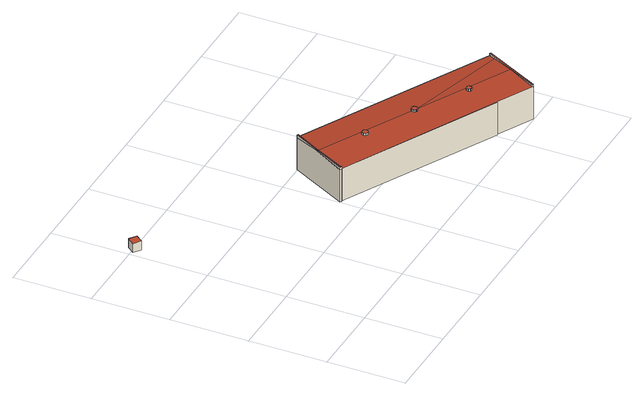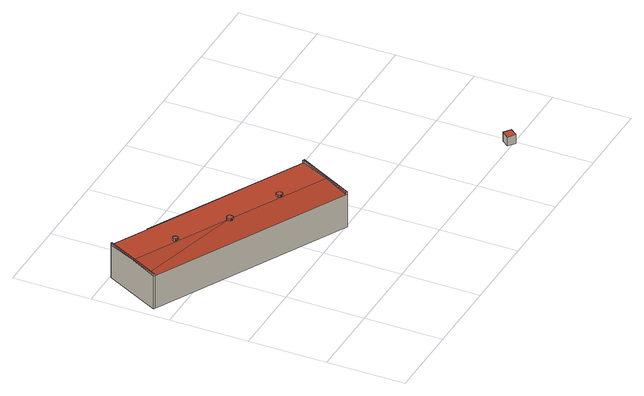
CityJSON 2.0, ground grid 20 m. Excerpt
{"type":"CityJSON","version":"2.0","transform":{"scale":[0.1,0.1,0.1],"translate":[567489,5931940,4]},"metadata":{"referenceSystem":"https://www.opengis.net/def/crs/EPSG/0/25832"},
"CityObjects":{
"building1":{"type":"Building","attributes":{"Grundfläche 2D":"5.234205","Grundhöhe NN":"4.901"},"geometry":[{"type":"Solid","lod":"3","boundaries":[[[[0,1,2,3]],[[4,5,3,2]],[[5,6,0,3]],[[6,7,1,0]],[[7,4,2,1]],[[7,6,5,4]]]],"semantics":{"surfaces":[{"type":"RoofSurface"},{"type":"WallSurface"},{"type":"GroundSurface"}],"values":[[0,1,1,1,1,2]]}}]},
"building2":{"type":"Building","attributes":{"Grundfläche 2D":"914.951276","Grundhöhe NN":"4.093"},"children":["building2-1","building2-2","building2-3","building2-4","building2-5"],"geometry":[{"type":"Solid","lod":"3","boundaries":[[[[8,9,10]],[[11,12,8]],[[13,14,15,14,9,8,12,16,17,18,19,20,21,22]],[[13,9,14]],[[20,19,18,23,24]],[[25,13,22,21,20,24,23,26,27]],[[8,10,28,29]],[[11,8,29,30]],[[12,11,30,31]],[[17,16,12,31,32]],[[23,18,17,32,33]],[[26,23,33,34]],[[35,25,27,26,34,36]],[[9,13,25,35,37]],[[10,9,37,28]],[[28,37,35,36,34,33,32,31,30,29]]]],"semantics":{"surfaces":[{"type":"RoofSurface"},{"type":"WallSurface"},{"type":"GroundSurface"}],"values":[[0,0,0,0,0,0,1,1,1,1,1,1,1,1,1,2]]}}]},
"building2-1":{"type":"BuildingInstallation","parents":["building2"],"geometry":[{"type":"MultiSurface","lod":"3","boundaries":[[[38,39,40,41,42,43,44,45,46,47,48,49,50,51,52,53,54,55,56,57,58,59,60,61,62]],[[47,46,63,64]],[[45,44,65,66]],[[46,45,66,63]],[[48,47,64,67]],[[49,48,67,68]],[[50,49,68,69]],[[51,50,69,70]],[[52,51,70,71]],[[53,52,71,72]],[[54,53,72,73]],[[55,54,73,74]],[[56,55,74,75]],[[57,56,75,76]],[[58,57,76,77]],[[59,58,77,78]],[[60,59,78,79]],[[61,60,79,80]],[[62,61,80,81]],[[38,62,81,82]],[[39,38,82,83]],[[40,39,83,84]],[[41,40,84,85]],[[42,41,85,86]],[[43,42,86,87]],[[44,43,87,65]]],"semantics":{"surfaces":[{"type":"RoofSurface"},{"type":"WallSurface"}],"values":[0,1,1,1,1,1,1,1,1,1,1,1,1,1,1,1,1,1,1,1,1,1,1,1,1,1]}}]},
"building2-2":{"type":"BuildingInstallation","parents":["building2"],"geometry":[{"type":"MultiSurface","lod":"3","boundaries":[[[88,89,90,91,92,93,94,95,96,97,98]],[[9,10,89,88]],[[10,8,15,91,90,89]],[[15,99,92,91]],[[99,14,93,92]],[[14,22,100,95,94,93]],[[96,95,100,101]],[[101,27,97,96]],[[98,97,27,25]],[[13,9,88,98,25]]],"semantics":{"surfaces":[{"type":"RoofSurface"},{"type":"WallSurface"}],"values":[0,1,1,1,1,1,1,1,1,1]}}]},
"building2-3":{"type":"BuildingInstallation","parents":["building2"],"geometry":[{"type":"MultiSurface","lod":"3","boundaries":[[[102,103,104,105,106,107]],[[16,17,105,104]],[[18,23,106,105,17]],[[23,26,107,106]],[[26,108,102,107]],[[102,108,24,19,16,104,103]]],"semantics":{"surfaces":[{"type":"RoofSurface"},{"type":"WallSurface"}],"values":[0,1,1,1,1,1]}}]},
"building2-4":{"type":"BuildingInstallation","parents":["building2"],"geometry":[{"type":"MultiSurface","lod":"3","boundaries":[[[109,110,111,112,113,114,115,116,117,118,119,120,121,122,123,124,125,126,127,128,129,130,131,132,133,134]],[[135,136,115,114]],[[137,138,113,112]],[[138,135,114,113]],[[136,139,116,115]],[[139,21,117,116]],[[118,117,21,140]],[[140,141,119,118]],[[141,142,120,119]],[[142,143,121,120]],[[143,144,122,121]],[[144,145,123,122]],[[145,146,124,123]],[[146,147,125,124]],[[147,148,126,125]],[[148,149,127,126]],[[149,150,128,127]],[[150,151,129,128]],[[151,152,130,129]],[[152,20,153,132,131,130]],[[153,154,133,132]],[[154,155,134,133]],[[155,156,109,134]],[[156,157,110,109]],[[157,158,111,110]],[[158,137,112,111]]],"semantics":{"surfaces":[{"type":"RoofSurface"},{"type":"WallSurface"}],"values":[0,1,1,1,1,1,1,1,1,1,1,1,1,1,1,1,1,1,1,1,1,1,1,1,1,1]}}]},
"building2-5":{"type":"BuildingInstallation","parents":["building2"],"geometry":[{"type":"MultiSurface","lod":"3","boundaries":[[[159,160,161,162,163,164,165,166,167,168,169,170,171,172,173,174,175,176,177,178,179,180,181,182,183]],[[164,163,184,185]],[[162,161,186,187]],[[163,162,187,184]],[[165,164,185,188]],[[166,165,188,189]],[[167,166,189,190]],[[168,167,190,191]],[[169,168,191,192]],[[170,169,192,193]],[[171,170,193,194]],[[172,171,194,195]],[[173,172,195,196]],[[174,173,196,197]],[[175,174,197,198]],[[176,175,198,199]],[[177,176,199,200]],[[178,177,200,201]],[[179,178,201,202]],[[180,179,202,203]],[[181,180,203,204]],[[182,181,204,205]],[[183,182,205,206]],[[159,183,206,207]],[[160,159,207,208]],[[161,160,208,186]]],"semantics":{"surfaces":[{"type":"RoofSurface"},{"type":"WallSurface"}],"values":[0,1,1,1,1,1,1,1,1,1,1,1,1,1,1,1,1,1,1,1,1,1,1,1,1,1]}}]}
},
"vertices":[
[34,597,33],[16,610,33],[2,591,33],[20,578,33],[2,591,9],[20,578,9],[34,597,9],[16,610,9],
[408,255,91],[403,256,91],[408,254,91],[807,48,91],[808,50,91],[444,335,95],[422,285,92],[409,257,91],[899,3,91],[901,2,91],[940,76,95],[937,78,95],[699,202,95],[686,209,95],[447,333,95],[976,146,91],[964,131,92],[480,403,91],[972,148,91],[484,401,91],[408,254,1],[408,255,1],[807,48,1],[808,50,1],[901,2,1],[976,146,1],[972,148,1],[480,403,1],[484,401,1],[403,256,1],
[829,126,100],[829,128,100],[828,130,100],[828,131,100],[827,133,100],[825,134,100],[824,134,100],[822,135,100],[821,134,100],[819,134,100],[818,133,100],[817,132,100],[816,130,100],[815,128,100],[816,127,100],[816,125,100],[817,124,100],[818,123,100],[820,122,100],[821,121,100],[823,121,100],[824,122,100],[826,122,100],[827,123,100],[828,125,100],[821,134,95],[819,134,94],[824,134,95],[822,135,95],[818,133,94],[817,132,94],[816,130,94],[815,128,94],[816,127,94],[816,125,94],[817,124,94],[818,123,94],[820,122,94],[821,121,94],[823,121,94],[824,122,94],[826,122,94],[827,123,94],[828,125,94],[829,126,94],[829,128,94],[828,130,94],[828,131,95],[827,133,95],[825,134,95],
[403,256,97],[408,254,97],[408,255,97],[409,257,97],[407,257,97],[422,285,97],[447,333,97],[482,399,97],[483,399,97],[484,401,97],[480,403,97],[407,257,91],[482,399,91],[483,399,91],
[971,145,97],[964,131,97],[899,3,97],[901,2,97],[976,146,97],[972,148,97],[971,145,91],
[699,209,100],[698,210,100],[696,211,100],[694,212,100],[692,212,100],[691,212,100],[689,212,100],[687,211,100],[686,209,100],[685,208,100],[685,206,100],[685,204,100],[685,202,100],[686,200,100],[687,199,100],[689,198,100],[691,197,100],[693,197,100],[694,198,100],[696,198,100],[698,200,100],[699,201,100],[699,202,100],[699,203,100],[700,205,100],[699,207,100],[691,212,94],[689,212,94],[694,212,94],[692,212,94],[687,211,95],[685,208,95],[685,206,95],[685,204,94],[685,202,94],[686,200,94],[687,199,94],[689,198,94],[691,197,94],[693,197,94],[694,198,94],[696,198,94],[698,200,95],[699,201,95],[699,203,95],[700,205,95],[699,207,94],[699,209,94],[698,210,94],[696,211,94],
[562,271,100],[561,272,100],[559,273,100],[557,273,100],[555,273,100],[553,273,100],[552,272,100],[550,270,100],[549,268,100],[549,267,100],[549,265,100],[550,263,100],[551,261,100],[552,260,100],[554,259,100],[556,258,100],[557,258,100],[559,259,100],[561,260,100],[562,261,100],[563,262,100],[564,264,100],[564,266,100],[564,268,100],[563,270,100],[555,273,95],[553,273,94],[559,273,95],[557,273,95],[552,272,94],[550,270,94],[549,268,94],[549,267,94],[549,265,94],[550,263,94],[551,261,94],[552,260,94],[554,259,94],[556,258,94],[557,258,94],[559,259,94],[561,260,94],[562,261,94],[563,262,94],[564,264,94],[564,266,94],[564,268,95],[563,270,95],[562,271,95],[561,272,95]
]}
